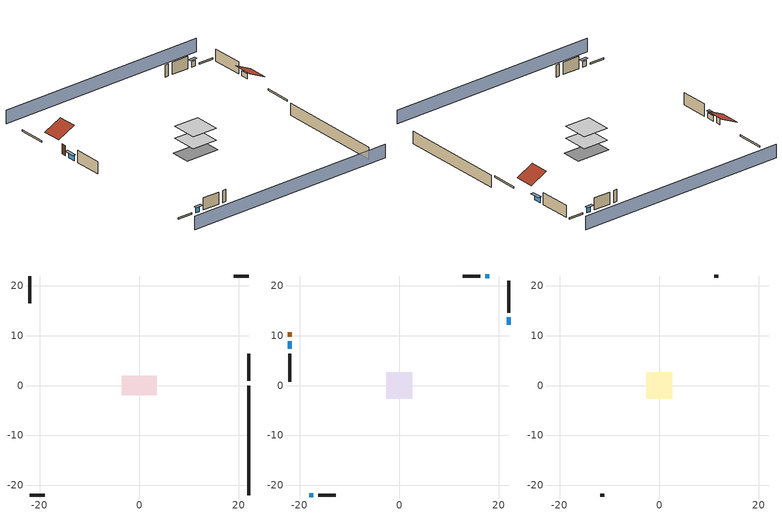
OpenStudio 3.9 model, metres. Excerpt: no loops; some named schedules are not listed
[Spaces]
basement - unconditioned 1
 floor foundation (Slab1 construction): -3.53,-1.96 -3.53,1.96 3.53,1.96 3.53,-1.96 z-2.13
 wall outside (RimJoist1 construction): 21.98,0.91 21.98,6.36 z0.3:0.61
 wall outside (RimJoist2 construction): -21.98,-21.98 -18.96,-21.98 z0.3:0.61
 wall outside (RimJoist3 construction): -21.98,21.98 -21.98,16.53 z0.3:0.61
 wall outside (RimJoist4 construction): 21.98,21.98 18.96,21.98 z0.3:0.61
 wall foundation (FoundationWall1 construction): 21.98,-21.98 21.98,-0.02 z-2.13:0.3
conditioned space 1
 floor to basement - unconditioned 1 (Floor1 construction): -2.63,-2.63 -2.63,2.63 2.63,2.63 2.63,-2.63 z0.3
 wall outside (Wall1 construction): 21.98,14.63 21.98,21.05 z0.3:2.74
 wall outside (Wall2 construction): -16.3,-21.98 -12.73,-21.98 z0.3:2.74
 wall outside (Wall3 construction): -21.98,6.42 -21.98,0.76 z0.3:2.74
 wall outside (Wall4 construction): 16.3,21.98 12.73,21.98 z0.3:2.74
 wall outside (AdiabaticWallConstruction): 21.98,12.16 21.98,13.7 / -21.98,8.89 -21.98,7.35 z0.3:1.31; -18.04,-21.98 -17.22,-21.98 / 18.04,21.98 17.22,21.98 z0.3:1.37
 wall outside (AdiabaticWallConstruction 1): -21.98,10.73 -21.98,9.82 z0.3:2.34
 window (WindowConstruction): 21.98,12.16 21.98,13.7 z0.3:1.31
 window (WindowConstruction 1): -18.03,-21.98 -17.22,-21.98 z0.3:1.37
 window (WindowConstruction 2): -21.98,8.89 -21.98,7.35 z0.3:1.31
 window (WindowConstruction 3): 18.03,21.98 17.22,21.98 z0.3:1.37
 door (Door): -21.98,10.73 -21.98,9.82 z0.3:2.34
attic - unvented 1
 floor to conditioned space 1 (Floor2 construction Reversed): -2.63,-2.63 -2.63,2.63 2.63,2.63 2.63,-2.63 z2.74
 wall outside (Wall5 construction): -11.8,-21.98 -11.01,-21.98 z0.3:2.74
 wall outside (Wall6 construction): 11.8,21.98 11.01,21.98 z0.3:2.74
 roof outside (Roof1 construction): 21.98,11.23,2.74 18.46,11.23,4.5 18.46,7.29,4.5 21.98,7.29,2.74
 roof outside (Roof2 construction): -21.98,11.66,2.74 -18.46,11.66,4.5 -18.46,15.6,4.5 -21.98,15.6,2.74
shading: 21.98,26.55 -21.98,26.55 / -21.98,-26.55 21.98,-26.55 z0:2.74; 21.98,14 21.98,11.85 22.59,11.85 22.59,14 z1.62; -16.92,-21.98 -18.34,-21.98 -18.34,-22.59 -16.92,-22.59 z1.68; -21.98,7.04 -21.98,9.19 -22.59,9.19 -22.59,7.04 z1.62; 16.92,21.98 18.34,21.98 18.34,22.59 16.92,22.59 z1.68
[Site]
Portland Intl Arpt_OR: Latitude {deg}=45.59; Longitude {deg}=-122.6; Time Zone {hr}=-8; Elevation {m}=33; Terrain=Suburbs; Keep Site Location Information=Yes
[Site:GroundTemperature:Shallow]
10.2558, 8.96328, 8.85977, 9.47314, 11.9355, 14.3863, 16.5111, 17.8571, 17.9714, 16.8767, 14.8061, 12.4304
[Site:WaterMainsTemperature]
Calculation Method=Schedule; Temperature Schedule=mains temperature schedule
[Building]
Building 1
[Material] Roughness=Rough
Name | Thickness {m} | Conductivity {W/m-K} | Density {kg/m3} | Specific Heat {J/kg-K} | Thermal Absorptance | Solar Absorptance | Visible Absorptance
asphalt or fiberglass shingles | 0.00635 | 0.162714 | 1121.4 | 1465.45 | 0.9 | 0.85 | 0.85
roof rigid ins | 0.00281632 | 0.029427 | 32.04 | 1214.23 | 0.9 | 0.7 | 0.7
osb sheathing 0.5 in. | 0.0127 | 0.115458 | 512.64 | 1214.23 | 0.9 | 0.6 | 0.6
wood siding | 0.0254 | 0.102417 | 544.68 | 1172.36 | 0.9 | 0.85 | 0.85
osb sheathing 0.5 in. 1 | 0.0127 | 0.115458 | 512.64 | 1214.23 | 0.9 | 0.7 | 0.7
wall stud and cavity | 0.1397 | 0.550994 | 139.0536 | 1170.24 | 0.9 | 0.7 | 0.7
gypsum board | 0.0127 | 0.160291 | 801 | 837.4 | 0.9 | 0.6 | 0.6
wall stud and cavity 1 | 0.1397 | 0.727959 | 139.0536 | 1170.24 | 0.9 | 0.6 | 0.6
rim joist stud and cavity | 0.0508 | 0.178688 | 50.32683 | 1063.81 | 0.9 | 0.6 | 0.6
floor stud and cavity | 0.1397 | 0.923637 | 92.3553 | 1139.71 | 0.9 | 0.7 | 0.7
osb sheathing 0.75 in. | 0.01905 | 0.115458 | 512.64 | 1214.23 | 0.9 | 0.7 | 0.7
floor covering | 0.0127 | 0.0433444 | 54.468 | 1339.84 | 0.9 | 0.6 | 0.6
ceiling loosefill ins | 0.0846667 | 0.0480833 | 16.02 | 1046.75 | 0.9 | 0.7 | 0.7
ceiling stud and cavity | 0.1397 | 0.0920385 | 65.682 | 1177.47 | 0.9 | 0.7 | 0.7
concrete 8.0 in. | 0.2032 | 1.803125 | 2242.8 | 837.4 | 0.9 | 0.7 | 0.7
concrete 4.0 in. | 0.1016 | 1.803125 | 2242.8 | 837.4 | 0.9 | 0.7 | 0.7
wood siding 1; wood siding 2 | 0.0254 | 0.102417 | 544.68 | 1172.36
wall rigid ins | 0.512978 | 0.029427 | 32.04 | 1214.23 | 0.9 | 0.7 | 0.7
wall stud and cavity 2 | 0.0889 | 0.380278 | 52.3479 | 1209.89 | 0.9 | 0.7 | 0.7
door material | 0.04445 | 0.0612267 | 512.64 | 1214.23 | 0.9 | 0.7 | 0.7
wall stud and cavity 3 | 0.0889 | 0.391764 | 83.0341 | 1211.67 | 0.9 | 0.7 | 0.7
furniture material conditioned space 1; furniture material basement - unconditioned 1 | 0.1524 | 0.115458 | 640.8 | 1214.23 | 0.9 | 0.6 | 0.6
[Construction]
Roof1 construction; Roof2 construction: asphalt or fiberglass shingles, roof rigid ins, osb sheathing 0.5 in.
Wall1 construction; Wall2 construction; Wall3 construction; Wall4 construction: wood siding, osb sheathing 0.5 in. 1, wall stud and cavity, gypsum board
Wall5 construction; Wall6 construction: wood siding, osb sheathing 0.5 in. 1, wall stud and cavity 1
RimJoist1 construction; RimJoist2 construction; RimJoist3 construction; RimJoist4 construction: wood siding, rim joist stud and cavity
Floor1 construction: floor stud and cavity, osb sheathing 0.75 in., floor covering
Floor2 construction Reversed: gypsum board, ceiling stud and cavity, ceiling loosefill ins
FoundationWall1 construction: concrete 8.0 in.
Slab1 construction: concrete 4.0 in.
WindowConstruction; WindowConstruction 1; WindowConstruction 2; WindowConstruction 3: WindowMaterial
AdiabaticWallConstruction: wood siding 1, wall rigid ins, wall stud and cavity 2, gypsum board
Door: door material
AdiabaticWallConstruction 1: wood siding 2, wall rigid ins, wall stud and cavity 2, gypsum board
PartitionWallConstruction: gypsum board, wall stud and cavity 3, gypsum board
furniture construction conditioned space 1: furniture material conditioned space 1
furniture construction basement - unconditioned 1: furniture material basement - unconditioned 1
[WindowMaterial:SimpleGlazingSystem]
WindowMaterial: U-Factor {W/m2-K}=2.78222; Solar Heat Gain Coefficient=0.56
[ThermalZone] Multiplier=1; Use Ideal Air Loads=No
Name | Volume {m3} | Thermostat
conditioned space | 67.5074 | conditioned space temperature setpoint
attic - unvented | 10.8576
basement - unconditioned | 67.5074
[Sizing:Zone] Zone Cooling Design Supply Air Temperature Input Method=SupplyAirTemperature; Zone Cooling Design Supply Air Temperature {C}=14; Zone Cooling Design Supply Air Temperature Difference {deltaC}=11.11; Zone Heating Design Supply Air Temperature Input Method=SupplyAirTemperature; Zone Heating Design Supply Air Temperature {C}=40; Zone Heating Design Supply Air Temperature Difference {deltaC}=11.11; Zone Cooling Design Supply Air Humidity Ratio {kg-H2O/kg-air}=0.0085; Zone Heating Design Supply Air Humidity Ratio {kg-H2O/kg-air}=0.008; Cooling Design Air Flow Method=DesignDay; Heating Design Air Flow Method=DesignDay; Account for Dedicated Outdoor Air System=No; Dedicated Outdoor Air System Control Strategy=NeutralSupplyAir; Dedicated Outdoor Air Low Setpoint Temperature for Design {C}=autosize; Dedicated Outdoor Air High Setpoint Temperature for Design {C}=autosize; Zone Load Sizing Method=Sensible Load Only No Latent Load; Zone Latent Cooling Design Supply Air Humidity Ratio Input Method=HumidityRatioDifference; Zone Cooling Design Supply Air Humidity Ratio Difference {kgWater/kgDryAir}=0.005; Zone Latent Heating Design Supply Air Humidity Ratio Input Method=HumidityRatioDifference; Zone Humidification Design Supply Air Humidity Ratio Difference {kgWater/kgDryAir}=0.005; Sizing Option=Coincident
attic - unvented; basement - unconditioned
[Space]
Name | Thermal Zone | Volume {m3}
conditioned space 1 | conditioned space | 67.5074
attic - unvented 1 | attic - unvented | 10.8576
basement - unconditioned 1 | basement - unconditioned | 67.5074
[ThermostatSetpoint:DualSetpoint]
conditioned space temperature setpoint: Heating Setpoint Temperature Schedule=heating setpoint; Cooling Setpoint Temperature Schedule=cooling setpoint; Temperature Difference Between Cutout And Setpoint {deltaC}=0
[Foundation:Kiva]
Foundation Kiva 1: Initial Indoor Air Temperature {C}=9.52053; Wall Height Above Grade {m}=0.3048; Wall Depth Below Slab {m}=0.2032
[Foundation:Kiva:Settings]
Soil Conductivity {W/m-K}=1.9041; Soil Density {kg/m3}=1842.3; Soil Specific Heat {J/kg-K}=418.7; Ground Solar Absorptivity=0.9; Ground Thermal Absorptivity=0.9; Ground Surface Roughness {m}=0.03; Far-Field Width {m}=40; Deep-Ground Boundary Condition=ZeroFlux; Deep-Ground Depth {m}=40; Minimum Cell Dimension {m}=0.2; Maximum Cell Growth Coefficient=3; Simulation Timestep=Timestep
[SurfaceProperty:ExposedFoundationPerimeter]
Slab1: Exposed Perimeter Calculation Method=TotalExposedPerimeter; Total Exposed Perimeter {m}=21.96084
[SurfaceProperty:IncidentSolarMultiplier] Incident Solar Multiplier=1; Incident Solar Multiplier Schedule=trans schedule winter=0.85 summer=0.7
Window1; Window2; Window3; Window4
[InternalMass:Definition] Design Level Calculation Method=SurfaceArea
Name | Construction | Surface Area {m2}
partition wall mass | PartitionWallConstruction | 27.68511
furniture mass conditioned space 1 | furniture construction conditioned space 1 | 11.07404
furniture mass basement - unconditioned 1 | furniture construction basement - unconditioned 1 | 11.06636
[InternalMass] Multiplier=1
Name | Internal Mass Definition | Space or SpaceType
partition wall mass | partition wall mass | conditioned space 1
furniture mass conditioned space 1 | furniture mass conditioned space 1 | conditioned space 1
furniture mass basement - unconditioned 1 | furniture mass basement - unconditioned 1 | basement - unconditioned 1
[Fan:SystemModel]
mini split heat pump supply fan: Availability Schedule=Always On Discrete; Design Maximum Air Flow Rate {m3/s}=0.308626; Speed Control Method=Discrete; Electric Power Minimum Flow Rate Fraction=0.2; Design Pressure Rise {Pa}=500; Motor Efficiency=1; Motor In Air Stream Fraction=1; Design Electric Power Consumption {W}=autosize; Design Power Sizing Method=PowerPerFlow; Electric Power Per Unit Flow Rate {W/(m3/s)}=148.322; Electric Power Per Unit Flow Rate Per Unit Pressure {W-s/m3-Pa}=1.66667; Fan Total Efficiency=0.7; Motor Loss Radiative Fraction=0; Speed Flow Fraction 1=0.20706; Speed Electric Power Fraction 1=0.00888; Speed Flow Fraction 2=0.252; Speed Electric Power Fraction 2=0.016; Speed Flow Fraction 3=0.812; Speed Electric Power Fraction 3=0.53539; Speed Flow Fraction 4=1; Speed Electric Power Fraction 4=1
[EnergyManagementSystem:Sensor]
Name | Output Variable or Output Meter Index Key | Output Variable or Output Meter
mini_split_heat_pump_supply_fan_s | mini split heat pump supply fan | Fan Electricity Energy
water_heater_amb_temp; fridge_tin_s_1 | basement - unconditioned | Zone Mean Air Temperature
water_heater_amb_rh | basement - unconditioned | Zone Air Relative Humidity
water_heater_T_set | water heater setpoint | Schedule Value
out_pb_s |  | Site Outdoor Air Barometric Pressure
out_wt_s |  | Site Outdoor Air Humidity Ratio
site_vw_s |  | Site Wind Speed
cool_season | cooling season schedule | Schedule Value
mini_split_heat_pump_airloop_Fan_RTF_s | mini split heat pump supply fan | Fan Runtime Fraction Speed 1
mini_split_heat_pump_airloop_Fan_RTF_s_1 | mini split heat pump supply fan | Fan Runtime Fraction Speed 2
mini_split_heat_pump_airloop_Fan_RTF_s_2 | mini split heat pump supply fan | Fan Runtime Fraction Speed 3
mini_split_heat_pump_airloop_Fan_RTF_s_3 | mini split heat pump supply fan | Fan Runtime Fraction Speed 4
natural_vent_s | natural vent schedule | Schedule Value
htg_sp_s | heating setpoint | Schedule Value
clg_sp_s | cooling setpoint | Schedule Value
mech_vent_range_fan_0_sch_s | mech vent range fan 0 schedule | Schedule Value
mech_vent_bath_fan_0_sch_s | mech vent bath fan 0 schedule | Schedule Value
clothes_dryer_exhaust_0_sch_s | clothes_dryer | Schedule Value
htg_load_cond |  | Heating:EnergyTransfer:Zone:CONDITIONED SPACE
clg_load_cond |  | Cooling:EnergyTransfer:Zone:CONDITIONED SPACE
s_conv | Floor1 | Surface Inside Face Convection Heat Gain Energy
s_ig | Floor1 | Surface Inside Face Internal Gains Radiation Heat Gain Energy
s_sol | Floor1 | Surface Inside Face Solar Radiation Heat Gain Energy
s_lgt | Floor1 | Surface Inside Face Lights Radiation Heat Gain Energy
s_surf | Floor1 | Surface Inside Face Net Surface Thermal Radiation Heat Gain Energy
s_conv_1 | Floor2 | Surface Inside Face Convection Heat Gain Energy
s_ig_1 | Floor2 | Surface Inside Face Internal Gains Radiation Heat Gain Energy
s_sol_1 | Floor2 | Surface Inside Face Solar Radiation Heat Gain Energy
s_lgt_1 | Floor2 | Surface Inside Face Lights Radiation Heat Gain Energy
s_surf_1 | Floor2 | Surface Inside Face Net Surface Thermal Radiation Heat Gain Energy
ss_sol | Door1 | Surface Inside Face Solar Radiation Heat Gain Energy
ss_lgt | Door1 | Surface Inside Face Lights Radiation Heat Gain Energy
ss_conv | Door1 | Surface Inside Face Convection Heat Gain Energy
ss_ig | Door1 | Surface Inside Face Internal Gains Radiation Heat Gain Energy
ss_surf | Door1 | Surface Inside Face Net Surface Thermal Radiation Heat Gain Energy
ss_conv_1 | Window1 | Surface Inside Face Convection Heat Gain Energy
ss_ig_1 | Window1 | Surface Inside Face Internal Gains Radiation Heat Gain Energy
ss_surf_1 | Window1 | Surface Inside Face Net Surface Thermal Radiation Heat Gain Energy
ss_trans_in | Window1 | Surface Window Transmitted Solar Radiation Rate
ss_back_out | Window1 | Surface Window Shortwave from Zone Back Out Window Heat Transfer Rate
ss_trans_out | Window1 | Surface Inside Face Initial Transmitted Diffuse Transmitted Out Window Solar Radiation Rate
ss_conv_2 | Window2 | Surface Inside Face Convection Heat Gain Energy
ss_ig_2 | Window2 | Surface Inside Face Internal Gains Radiation Heat Gain Energy
ss_surf_2 | Window2 | Surface Inside Face Net Surface Thermal Radiation Heat Gain Energy
ss_trans_in_1 | Window2 | Surface Window Transmitted Solar Radiation Rate
ss_back_out_1 | Window2 | Surface Window Shortwave from Zone Back Out Window Heat Transfer Rate
ss_trans_out_1 | Window2 | Surface Inside Face Initial Transmitted Diffuse Transmitted Out Window Solar Radiation Rate
ss_conv_3 | Window3 | Surface Inside Face Convection Heat Gain Energy
ss_ig_3 | Window3 | Surface Inside Face Internal Gains Radiation Heat Gain Energy
ss_surf_3 | Window3 | Surface Inside Face Net Surface Thermal Radiation Heat Gain Energy
ss_trans_in_2 | Window3 | Surface Window Transmitted Solar Radiation Rate
ss_back_out_2 | Window3 | Surface Window Shortwave from Zone Back Out Window Heat Transfer Rate
ss_trans_out_2 | Window3 | Surface Inside Face Initial Transmitted Diffuse Transmitted Out Window Solar Radiation Rate
ss_conv_4 | Window4 | Surface Inside Face Convection Heat Gain Energy
ss_ig_4 | Window4 | Surface Inside Face Internal Gains Radiation Heat Gain Energy
ss_surf_4 | Window4 | Surface Inside Face Net Surface Thermal Radiation Heat Gain Energy
ss_trans_in_3 | Window4 | Surface Window Transmitted Solar Radiation Rate
ss_back_out_3 | Window4 | Surface Window Shortwave from Zone Back Out Window Heat Transfer Rate
ss_trans_out_3 | Window4 | Surface Inside Face Initial Transmitted Diffuse Transmitted Out Window Solar Radiation Rate
s_conv_2 | Wall1 | Surface Inside Face Convection Heat Gain Energy
s_ig_2 | Wall1 | Surface Inside Face Internal Gains Radiation Heat Gain Energy
s_sol_2 | Wall1 | Surface Inside Face Solar Radiation Heat Gain Energy
s_lgt_2 | Wall1 | Surface Inside Face Lights Radiation Heat Gain Energy
s_surf_2 | Wall1 | Surface Inside Face Net Surface Thermal Radiation Heat Gain Energy
s_conv_3 | Wall2 | Surface Inside Face Convection Heat Gain Energy
s_ig_3 | Wall2 | Surface Inside Face Internal Gains Radiation Heat Gain Energy
s_sol_3 | Wall2 | Surface Inside Face Solar Radiation Heat Gain Energy
s_lgt_3 | Wall2 | Surface Inside Face Lights Radiation Heat Gain Energy
s_surf_3 | Wall2 | Surface Inside Face Net Surface Thermal Radiation Heat Gain Energy
s_conv_4 | Wall3 | Surface Inside Face Convection Heat Gain Energy
s_ig_4 | Wall3 | Surface Inside Face Internal Gains Radiation Heat Gain Energy
s_sol_4 | Wall3 | Surface Inside Face Solar Radiation Heat Gain Energy
s_lgt_4 | Wall3 | Surface Inside Face Lights Radiation Heat Gain Energy
s_surf_4 | Wall3 | Surface Inside Face Net Surface Thermal Radiation Heat Gain Energy
s_conv_5 | Wall4 | Surface Inside Face Convection Heat Gain Energy
s_ig_5 | Wall4 | Surface Inside Face Internal Gains Radiation Heat Gain Energy
s_sol_5 | Wall4 | Surface Inside Face Solar Radiation Heat Gain Energy
s_lgt_5 | Wall4 | Surface Inside Face Lights Radiation Heat Gain Energy
s_surf_5 | Wall4 | Surface Inside Face Net Surface Thermal Radiation Heat Gain Energy
im_conv | furniture mass conditioned space 1 | Surface Inside Face Convection Heat Gain Energy
im_ig | furniture mass conditioned space 1 | Surface Inside Face Internal Gains Radiation Heat Gain Energy
im_sol | furniture mass conditioned space 1 | Surface Inside Face Solar Radiation Heat Gain Energy
im_lgt | furniture mass conditioned space 1 | Surface Inside Face Lights Radiation Heat Gain Energy
im_surf | furniture mass conditioned space 1 | Surface Inside Face Net Surface Thermal Radiation Heat Gain Energy
im_conv_1 | partition wall mass | Surface Inside Face Convection Heat Gain Energy
im_ig_1 | partition wall mass | Surface Inside Face Internal Gains Radiation Heat Gain Energy
im_sol_1 | partition wall mass | Surface Inside Face Solar Radiation Heat Gain Energy
im_lgt_1 | partition wall mass | Surface Inside Face Lights Radiation Heat Gain Energy
im_surf_1 | partition wall mass | Surface Inside Face Net Surface Thermal Radiation Heat Gain Energy
airflow_gain | infil flow | Infiltration Sensible Heat Gain Energy
airflow_loss | infil flow | Infiltration Sensible Heat Loss Energy
airflow_gain_1 | natural vent flow | Infiltration Sensible Heat Gain Energy
airflow_loss_1 | natural vent flow | Infiltration Sensible Heat Loss Energy
airflow_gain_2 | whole house fan flow | Infiltration Sensible Heat Gain Energy
airflow_loss_2 | whole house fan flow | Infiltration Sensible Heat Loss Energy
mv_conv | mech vent bath fan 0 | Electric Equipment Convective Heating Energy
mv_rad | mech vent bath fan 0 | Electric Equipment Radiant Heating Energy
mv_conv_1 | mech vent house fan | Electric Equipment Convective Heating Energy
mv_rad_1 | mech vent house fan | Electric Equipment Radiant Heating Energy
mv_conv_2 | mech vent house fan cfis | Electric Equipment Convective Heating Energy
mv_rad_2 | mech vent house fan cfis | Electric Equipment Radiant Heating Energy
mv_conv_3 | mech vent range fan 0 | Electric Equipment Convective Heating Energy
mv_rad_3 | mech vent range fan 0 | Electric Equipment Radiant Heating Energy
mv_conv_4 | mech vent house fan latent load | Other Equipment Convective Heating Energy
mv_rad_4 | mech vent house fan latent load | Other Equipment Radiant Heating Energy
mv_conv_5 | mech vent house fan sensible load | Other Equipment Convective Heating Energy
mv_rad_5 | mech vent house fan sensible load | Other Equipment Radiant Heating Energy
ig_lgt_conv | interior lighting | Lights Convective Heating Energy
ig_lgt_rad | interior lighting | Lights Radiant Heating Energy
ig_lgt_vis | interior lighting | Lights Visible Radiation Heating Energy
ig_ee_conv | ceiling fan | Electric Equipment Convective Heating Energy
[ElectricEquipment:Definition] Design Level Calculation Method=EquipmentLevel
Name | Design Level {W} | Fraction Latent | Fraction Radiant | Fraction Lost
ceiling fan | 18.106 | 0 | 0.558 | 0
clothes washer | 333.759 | 0.03 | 0.162 | 0.7
clothes dryer | 6840.39 | 0.015 | 0.081 | 0.85
dishwasher | 314.688 | 0.3 | 0.18 | 0.4
fridge | 43.7215 | 0 | 0.6 | 0
fridge 2 | 90.9498 | 0 | 0.6 | 0
freezer | 194.914 | 0 | 0.6 | 0
cooking range | 1627.74 | 0.08 | 0.432 | 0.2
misc tv | 335.477 | 0 | 0.6 | 0
misc plug loads | 238.428 | 0.021 | 0.558 | 0.049
misc well pump | 65.9228 | 0 | 0 | 1
misc pool heater | 589.886 | 0 | 0 | 1
misc pool pump | 644.102 | 0 | 0 | 1
whole house fan; mech vent house fan | 0 | 0 | 0 | 1
mech vent house fan cfis | 0 | 0 | 0 | 0
mech vent range fan 0 | 30 | 0 | 0 | 1
mech vent bath fan 0 | 15 | 0 | 0 | 1
[ElectricEquipment]
Name | Electric Equipment Definition | Space or SpaceType | Schedule
ceiling fan | ceiling fan | conditioned space 1 | ceiling_fan
clothes washer | clothes washer | conditioned space 1 | clothes_washer
clothes dryer | clothes dryer | conditioned space 1 | clothes_dryer
dishwasher | dishwasher | conditioned space 1 | dishwasher
fridge | fridge | conditioned space 1 | fridge schedule
fridge 1 | fridge 2 | basement - unconditioned 1 | fridge schedule 1
freezer | freezer | basement - unconditioned 1 | freezer schedule
cooking range | cooking range | conditioned space 1 | cooking_range
misc tv | misc tv | conditioned space 1 | plug_loads_tv
misc plug loads | misc plug loads | conditioned space 1 | plug_loads_other
misc well pump | misc well pump | conditioned space 1 | misc well pump schedule
misc pool heater | misc pool heater | conditioned space 1 | misc pool heater schedule
misc pool pump | misc pool pump | conditioned space 1 | misc pool pump schedule
whole house fan | whole house fan | conditioned space 1 | Always On Discrete
mech vent house fan | mech vent house fan | conditioned space 1 | mech vent house fan schedule
mech vent house fan cfis | mech vent house fan cfis | conditioned space 1 | mech vent house fan cfis schedule
mech vent range fan 0 | mech vent range fan 0 | conditioned space 1 | mech vent range fan 0 schedule
mech vent bath fan 0 | mech vent bath fan 0 | conditioned space 1 | mech vent bath fan 0 schedule
[EnergyManagementSystem:Actuator]
Name | Actuated Component | Actuated Component Type | Actuated Component Control Type | Zone or Space
water_heater_sens_act | water heater sens | OtherEquipment | Power Level | basement - unconditioned 1
water_heater_lat_act | water heater lat | OtherEquipment | Power Level | basement - unconditioned 1
water_heater_hpwh_ec_adj_act | water heater energy adjustment1 | OtherEquipment | Power Level | basement - unconditioned 1
whole_house_fan_act | whole house fan | ElectricEquipment | Electricity Rate | conditioned space 1
mech_vent_house_fan_cfis_act | mech vent house fan cfis | ElectricEquipment | Electricity Rate | conditioned space 1
mech_vent_house_fan_sensible_load_act | mech vent house fan sensible load | OtherEquipment | Power Level | conditioned space 1
mech_vent_house_fan_latent_load_act | mech vent house fan latent load | OtherEquipment | Power Level | conditioned space 1
[OtherEquipment:Definition] Design Level Calculation Method=EquipmentLevel
Name | Design Level {W} | Fraction Latent | Fraction Radiant | Fraction Lost
water heater sens; mech vent house fan sensible load | 0 | 0 | 0 | 0
water heater lat; mech vent house fan latent load | 0 | 1 | 0 | 0
water heater energy adjustment1 | 0.01 | 0 | 0 | 1
clothes dryer 2 | 0 | 0.015 | 0.081 | 0.85
cooking range 2 | 0 | 0.08 | 0.432 | 0.2
misc grill | 271.537 | 0 | 0 | 1
general water use sensible | -43.4886 | 0 | 0.6 | 0
general water use latent | 44.1266 | 1 | 0 | 0
[OtherEquipment]
Name | Other Equipment Definition | Space or SpaceType | Schedule | Fuel Type
water heater sens | water heater sens | basement - unconditioned 1 | Always On Discrete
water heater lat | water heater lat | basement - unconditioned 1 | Always On Discrete
water heater energy adjustment1 | water heater energy adjustment1 | basement - unconditioned 1 | Always On Discrete | Electricity
clothes dryer 1 | clothes dryer 2 | conditioned space 1 | clothes_dryer | Electricity
cooking range 1 | cooking range 2 | conditioned space 1 | cooking_range | Electricity
misc grill | misc grill | conditioned space 1 | misc grill schedule | NaturalGas
general water use sensible | general water use sensible | conditioned space 1 | general water use schedule
general water use latent | general water use latent | conditioned space 1 | general water use schedule
mech vent house fan sensible load | mech vent house fan sensible load | conditioned space 1 | Always On Discrete
mech vent house fan latent load | mech vent house fan latent load | conditioned space 1 | Always On Discrete
[WaterUse:Equipment:Definition]
Name | Peak Flow Rate {m3/s}
clothes washer | 1.09549e-05
dishwasher | 6.35692e-06
[Lights:Definition]
interior lighting: Design Level Calculation Method=LightingLevel; Lighting Level {W}=88.2174; Fraction Radiant=0.6; Fraction Visible=0.2; Return Air Fraction=0
[Lights]
interior lighting: Lights Definition=interior lighting; Space or SpaceType=conditioned space 1; Schedule=lighting_interior; Fraction Replaceable=1
[Exterior:Lights:Definition]
exterior lighting: Design Level {W}=4.40712
[Exterior:Lights]
exterior lighting: Exterior Lights Definition=exterior lighting; Schedule=exterior lighting schedule
[People:Definition]
occupants: Number of People Calculation Method=People; Number of People {people}=2; Fraction Radiant=0.314171; Sensible Heat Fraction=0.56303; Carbon Dioxide Generation Rate {m3/s-W}=0; Enable ASHRAE 55 Comfort Warnings=No; Mean Radiant Temperature Calculation Type=EnclosureAveraged
[People]
occupants: People Definition=occupants; Space or SpaceType=conditioned space 1; Number of People Schedule=occupants; Activity Level Schedule=occupants activity schedule; Multiplier=1
[SpaceInfiltration:DesignFlowRate] Schedule=Always On Discrete
Name | Space or SpaceType | Design Flow Rate Calculation Method | Design Flow Rate {m3/s} | Air Changes per Hour {1/hr} | Constant Term Coefficient | Temperature Term Coefficient | Velocity Term Coefficient | Velocity Squared Term Coefficient
natural vent flow; whole house fan flow; infil flow | conditioned space 1 | Flow/Space | 0
infil basement - unconditioned 1 | basement - unconditioned 1 | AirChanges/Hour |  | 0.1 | 1 | 0 | 0 | 0
infil attic - unvented 1 | attic - unvented 1 | AirChanges/Hour |  | 0.1 | 1 | 0 | 0 | 0
[ZoneMixing]
whole house fan mix: Zone or Space=attic - unvented; Schedule=Always On Continuous; Design Flow Rate Calculation Method=Flow/Zone; Design Flow Rate {m3/s}=0; Source Zone or Space=conditioned space
[Schedule:Ruleset]
Name | Default Day Schedule
heating setpoint | heating setpoint default day
cooling setpoint | cooling setpoint default day
trans schedule winter=0.85 summer=0.7 | trans schedule winter=0.85 summer=0.7 default day
freezer schedule | freezer schedule default day
exterior lighting schedule | exterior lighting schedule default day
misc well pump schedule | misc well pump schedule default day
misc grill schedule | misc grill schedule default day
misc pool heater schedule | misc pool heater schedule default day
misc pool pump schedule | misc pool pump schedule default day
general water use schedule | general water use schedule default day
mech vent range fan 0 schedule | mech vent range fan 0 schedule default day
mech vent bath fan 0 schedule | mech vent bath fan 0 schedule default day
[Schedule:Day]
heating setpoint default day; cooling setpoint default day; trans schedule winter=0.85 summer=0.7 default day; freezer schedule default day; exterior lighting schedule default day; misc well pump schedule default day; misc grill schedule default day; misc pool heater schedule default day; misc pool pump schedule default day; general water use schedule default day; mech vent range fan 0 schedule default day; mech vent bath fan 0 schedule default day: 24, 0, 0
heating setpoint day: 24, 0, 20
cooling setpoint day: 12, 0, 23.8889, 20, 0, 25, 24, 0, 23.8889
cooling setpoint day 1: 24, 0, 23.8889
trans schedule winter=0.85 summer=0.7 day; trans schedule winter=0.85 summer=0.7 day 2: 24, 0, 0.85
trans schedule winter=0.85 summer=0.7 day 1: 24, 0, 0.7
freezer schedule day; freezer schedule day 6: 1, 0, 0.610949, 2, 0, 0.595675, 3, 0, 0.580401, 4, 0, 0.565128, 6, 0, 0.549854, 7, 0, 0.580401, 8, 0, 0.610949, 10, 0, 0.626223, 12, 0, 0.610949, 15, 0, 0.641496, 16, 0, 0.626223, 17, 0, 0.672044, 18, 0, 0.733139, 19, 0, 0.763686, 20, 0, 0.733139, 21, 0, 0.717865, 22, 0, 0.702591, 23, 0, 0.672044, 24, 0, 0.626223
freezer schedule day 1: 1, 0, 0.609489, 2, 0, 0.594252, 3, 0, 0.579015, 4, 0, 0.563777, 6, 0, 0.54854, 7, 0, 0.579015, 8, 0, 0.609489, 10, 0, 0.624726, 12, 0, 0.609489, 15, 0, 0.639964, 16, 0, 0.624726, 17, 0, 0.670438, 18, 0, 0.731387, 19, 0, 0.761861, 20, 0, 0.731387, 21, 0, 0.71615, 22, 0, 0.700912, 23, 0, 0.670438, 24, 0, 0.624726
freezer schedule day 2: 1, 0, 0.791241, 2, 0, 0.77146, 3, 0, 0.751679, 4, 0, 0.731898, 6, 0, 0.712117, 7, 0, 0.751679, 8, 0, 0.791241, 10, 0, 0.811022, 12, 0, 0.791241, 15, 0, 0.830803, 16, 0, 0.811022, 17, 0, 0.870365, 18, 0, 0.949489, 19, 0, 0.989051, 20, 0, 0.949489, 21, 0, 0.929708, 22, 0, 0.909927, 23, 0, 0.870365, 24, 0, 0.811022
freezer schedule day 3: 1, 0, 0.8, 2, 0, 0.78, 3, 0, 0.76, 4, 0, 0.74, 6, 0, 0.72, 7, 0, 0.76, 8, 0, 0.8, 10, 0, 0.82, 12, 0, 0.8, 15, 0, 0.84, 16, 0, 0.82, 17, 0, 0.88, 18, 0, 0.96, 19, 0, 1, 20, 0, 0.96, 21, 0, 0.94, 22, 0, 0.92, 23, 0, 0.88, 24, 0, 0.82
freezer schedule day 4: 1, 0, 0.679562, 2, 0, 0.662573, 3, 0, 0.645584, 4, 0, 0.628595, 6, 0, 0.611606, 7, 0, 0.645584, 8, 0, 0.679562, 10, 0, 0.696551, 12, 0, 0.679562, 15, 0, 0.71354, 16, 0, 0.696551, 17, 0, 0.747518, 18, 0, 0.815474, 19, 0, 0.849453, 20, 0, 0.815474, 21, 0, 0.798485, 22, 0, 0.781496, 23, 0, 0.747518, 24, 0, 0.696551
freezer schedule day 5: 1, 0, 0.675182, 2, 0, 0.658303, 3, 0, 0.641423, 4, 0, 0.624544, 6, 0, 0.607664, 7, 0, 0.641423, 8, 0, 0.675182, 10, 0, 0.692062, 12, 0, 0.675182, 15, 0, 0.708942, 16, 0, 0.692062, 17, 0, 0.742701, 18, 0, 0.810219, 19, 0, 0.843978, 20, 0, 0.810219, 21, 0, 0.793339, 22, 0, 0.77646, 23, 0, 0.742701, 24, 0, 0.692062
exterior lighting schedule day: 1, 0, 0.566667, 3, 0, 0.524167, 5, 0, 0.495833, 6, 0, 0.5525, 7, 0, 0.623333, 8, 0, 0.580833, 9, 0, 0.439167, 10, 0, 0.354167, 12, 0, 0.34, 13, 0, 0.354167, 14, 0, 0.396667, 15, 0, 0.425, 16, 0, 0.495833, 17, 0, 0.623333, 18, 0, 0.793333, 19, 0, 0.906667, 20, 0, 0.963333, 21, 0, 0.991667, 22, 0, 0.920833, 23, 0, 0.793333, 24, 0, 0.665833
exterior lighting schedule day 1: 1, 0, 0.528571, 3, 0, 0.488929, 5, 0, 0.4625, 6, 0, 0.515357, 7, 0, 0.581429, 8, 0, 0.541786, 9, 0, 0.409643, 10, 0, 0.330357, 12, 0, 0.317143, 13, 0, 0.330357, 14, 0, 0.37, 15, 0, 0.396429, 16, 0, 0.4625, 17, 0, 0.581429, 18, 0, 0.74, 19, 0, 0.845714, 20, 0, 0.898571, 21, 0, 0.925, 22, 0, 0.858929, 23, 0, 0.74, 24, 0, 0.621071
exterior lighting schedule day 2: 1, 0, 0.485714, 3, 0, 0.449286, 5, 0, 0.425, 6, 0, 0.473571, 7, 0, 0.534286, 8, 0, 0.497857, 9, 0, 0.376429, 10, 0, 0.303571, 12, 0, 0.291429, 13, 0, 0.303571, 14, 0, 0.34, 15, 0, 0.364286, 16, 0, 0.425, 17, 0, 0.534286, 18, 0, 0.68, 19, 0, 0.777143, 20, 0, 0.825714, 21, 0, 0.85, 22, 0, 0.789286, 23, 0, 0.68, 24, 0, 0.570714
exterior lighting schedule day 3: 1, 0, 0.442857, 3, 0, 0.409643, 5, 0, 0.3875, 6, 0, 0.431786, 7, 0, 0.487143, 8, 0, 0.453929, 9, 0, 0.343214, 10, 0, 0.276786, 12, 0, 0.265714, 13, 0, 0.276786, 14, 0, 0.31, 15, 0, 0.332143, 16, 0, 0.3875, 17, 0, 0.487143, 18, 0, 0.62, 19, 0, 0.708571, 20, 0, 0.752857, 21, 0, 0.775, 22, 0, 0.719643, 23, 0, 0.62, 24, 0, 0.520357
exterior lighting schedule day 4: 1, 0, 0.4, 3, 0, 0.37, 5, 0, 0.35, 6, 0, 0.39, 7, 0, 0.44, 8, 0, 0.41, 9, 0, 0.31, 10, 0, 0.25, 12, 0, 0.24, 13, 0, 0.25, 14, 0, 0.28, 15, 0, 0.3, 16, 0, 0.35, 17, 0, 0.44, 18, 0, 0.56, 19, 0, 0.64, 20, 0, 0.68, 21, 0, 0.7, 22, 0, 0.65, 23, 0, 0.56, 24, 0, 0.47
exterior lighting schedule day 5: 1, 0, 0.380952, 3, 0, 0.352381, 5, 0, 0.333333, 6, 0, 0.371429, 7, 0, 0.419048, 8, 0, 0.390476, 9, 0, 0.295238, 10, 0, 0.238095, 12, 0, 0.228571, 13, 0, 0.238095, 14, 0, 0.266667, 15, 0, 0.285714, 16, 0, 0.333333, 17, 0, 0.419048, 18, 0, 0.533333, 19, 0, 0.609524, 20, 0, 0.647619, 21, 0, 0.666667, 22, 0, 0.619048, 23, 0, 0.533333, 24, 0, 0.447619
exterior lighting schedule day 6: 1, 0, 0.390476, 3, 0, 0.36119, 5, 0, 0.341667, 6, 0, 0.380714, 7, 0, 0.429524, 8, 0, 0.400238, 9, 0, 0.302619, 10, 0, 0.244048, 12, 0, 0.234286, 13, 0, 0.244048, 14, 0, 0.273333, 15, 0, 0.292857, 16, 0, 0.341667, 17, 0, 0.429524, 18, 0, 0.546667, 19, 0, 0.624762, 20, 0, 0.66381, 21, 0, 0.683333, 22, 0, 0.634524, 23, 0, 0.546667, 24, 0, 0.45881
exterior lighting schedule day 7: 1, 0, 0.419048, 3, 0, 0.387619, 5, 0, 0.366667, 6, 0, 0.408571, 7, 0, 0.460952, 8, 0, 0.429524, 9, 0, 0.324762, 10, 0, 0.261905, 12, 0, 0.251429, 13, 0, 0.261905, 14, 0, 0.293333, 15, 0, 0.314286, 16, 0, 0.366667, 17, 0, 0.460952, 18, 0, 0.586667, 19, 0, 0.670476, 20, 0, 0.712381, 21, 0, 0.733333, 22, 0, 0.680952, 23, 0, 0.586667, 24, 0, 0.492381
exterior lighting schedule day 8: 1, 0, 0.466667, 3, 0, 0.431667, 5, 0, 0.408333, 6, 0, 0.455, 7, 0, 0.513333, 8, 0, 0.478333, 9, 0, 0.361667, 10, 0, 0.291667, 12, 0, 0.28, 13, 0, 0.291667, 14, 0, 0.326667, 15, 0, 0.35, 16, 0, 0.408333, 17, 0, 0.513333, 18, 0, 0.653333, 19, 0, 0.746667, 20, 0, 0.793333, 21, 0, 0.816667, 22, 0, 0.758333, 23, 0, 0.653333, 24, 0, 0.548333
exterior lighting schedule day 9: 1, 0, 0.509524, 3, 0, 0.47131, 5, 0, 0.445833, 6, 0, 0.496786, 7, 0, 0.560476, 8, 0, 0.522262, 9, 0, 0.394881, 10, 0, 0.318452, 12, 0, 0.305714, 13, 0, 0.318452, 14, 0, 0.356667, 15, 0, 0.382143, 16, 0, 0.445833, 17, 0, 0.560476, 18, 0, 0.713333, 19, 0, 0.815238, 20, 0, 0.86619, 21, 0, 0.891667, 22, 0, 0.827976, 23, 0, 0.713333, 24, 0, 0.59869
exterior lighting schedule day 10: 1, 0, 0.552381, 3, 0, 0.510952, 5, 0, 0.483333, 6, 0, 0.538571, 7, 0, 0.607619, 8, 0, 0.56619, 9, 0, 0.428095, 10, 0, 0.345238, 12, 0, 0.331429, 13, 0, 0.345238, 14, 0, 0.386667, 15, 0, 0.414286, 16, 0, 0.483333, 17, 0, 0.607619, 18, 0, 0.773333, 19, 0, 0.88381, 20, 0, 0.939048, 21, 0, 0.966667, 22, 0, 0.897619, 23, 0, 0.773333, 24, 0, 0.649048
exterior lighting schedule day 11: 1, 0, 0.571429, 3, 0, 0.528571, 5, 0, 0.5, 6, 0, 0.557143, 7, 0, 0.628571, 8, 0, 0.585714, 9, 0, 0.442857, 10, 0, 0.357143, 12, 0, 0.342857, 13, 0, 0.357143, 14, 0, 0.4, 15, 0, 0.428571, 16, 0, 0.5, 17, 0, 0.628571, 18, 0, 0.8, 19, 0, 0.914286, 20, 0, 0.971429, 21, 0, 1, 22, 0, 0.928571, 23, 0, 0.8, 24, 0, 0.671429
misc well pump schedule day: 1, 0, 0.511628, 2, 0, 0.267442, 3, 0, 0.22093, 4, 0, 0.174419, 5, 0, 0.186047, 6, 0, 0.209302, 7, 0, 0.302326, 9, 0, 0.383721, 10, 0, 0.372093, 12, 0, 0.383721, 15, 0, 0.372093, 16, 0, 0.383721, 17, 0, 0.523256, 18, 0, 0.662791, 19, 0, 0.767442, 20, 0, 0.883721, 21, 0, 0.94186, 22, 0, 1, 23, 0, 0.872093, 24, 0, 0.755814
misc grill schedule day: 1, 0, 0.0248447, 3, 0, 0.00621118, 4, 0, 0.0124224, 5, 0, 0.0434783, 6, 0, 0.0745342, 7, 0, 0.180124, 8, 0, 0.285714, 9, 0, 0.273292, 10, 0, 0.254658, 11, 0, 0.273292, 12, 0, 0.285714, 13, 0, 0.26087, 14, 0, 0.236025, 15, 0, 0.304348, 16, 0, 0.36646, 17, 0, 0.68323, 18, 0, 1, 19, 0, 0.714286, 20, 0, 0.434783, 21, 0, 0.273292, 22, 0, 0.118012, 23, 0, 0.0807453, 24, 0, 0.0434783
misc pool heater schedule day; misc pool heater schedule day 10; misc pool pump schedule day; misc pool pump schedule day 10: 3, 0, 0.0234796, 4, 0, 0.0313062, 5, 0, 0.0626123, 6, 0, 0.117398, 7, 0, 0.20349, 8, 0, 0.344368, 9, 0, 0.657429, 10, 0, 0.947011, 11, 0, 0.993971, 12, 0, 0.947011, 13, 0, 0.939185, 14, 0, 0.704389, 15, 0, 0.586991, 16, 0, 0.477419, 17, 0, 0.289582, 18, 0, 0.18001, 19, 0, 0.101745, 20, 0, 0.0626123, 21, 0, 0.0313062, 24, 0, 0.0234796
misc pool heater schedule day 1; misc pool pump schedule day 1: 3, 0, 0.023622, 4, 0, 0.0314961, 5, 0, 0.0629921, 6, 0, 0.11811, 7, 0, 0.204724, 8, 0, 0.346457, 9, 0, 0.661417, 10, 0, 0.952756, 11, 0, 1, 12, 0, 0.952756, 13, 0, 0.944882, 14, 0, 0.708661, 15, 0, 0.590551, 16, 0, 0.480315, 17, 0, 0.291339, 18, 0, 0.181102, 19, 0, 0.102362, 20, 0, 0.0629921, 21, 0, 0.0314961, 24, 0, 0.023622
misc pool heater schedule day 2; misc pool heater schedule day 4; misc pool pump schedule day 2; misc pool pump schedule day 4: 3, 0, 0.0206108, 4, 0, 0.0274811, 5, 0, 0.0549621, 6, 0, 0.103054, 7, 0, 0.178627, 8, 0, 0.302292, 9, 0, 0.577102, 10, 0, 0.831302, 11, 0, 0.872524, 12, 0, 0.831302, 13, 0, 0.824432, 14, 0, 0.618324, 15, 0, 0.51527, 16, 0, 0.419086, 17, 0, 0.2542, 18, 0, 0.158016, 19, 0, 0.0893134, 20, 0, 0.0549621, 21, 0, 0.0274811, 24, 0, 0.0206108
misc pool heater schedule day 3; misc pool pump schedule day 3: 3, 0, 0.0205498, 4, 0, 0.0273997, 5, 0, 0.0547994, 6, 0, 0.102749, 7, 0, 0.178098, 8, 0, 0.301396, 9, 0, 0.575393, 10, 0, 0.82884, 11, 0, 0.86994, 12, 0, 0.82884, 13, 0, 0.82199, 14, 0, 0.616493, 15, 0, 0.513744, 16, 0, 0.417845, 17, 0, 0.253447, 18, 0, 0.157548, 19, 0, 0.0890489, 20, 0, 0.0547994, 21, 0, 0.0273997, 24, 0, 0.0205498
misc pool heater schedule day 5; misc pool heater schedule day 7; misc pool pump schedule day 5; misc pool pump schedule day 7: 3, 0, 0.0180675, 4, 0, 0.02409, 5, 0, 0.04818, 6, 0, 0.0903375, 7, 0, 0.156585, 8, 0, 0.26499, 9, 0, 0.50589, 10, 0, 0.728723, 11, 0, 0.764858, 12, 0, 0.728723, 13, 0, 0.7227, 14, 0, 0.542025, 15, 0, 0.451688, 16, 0, 0.367373, 17, 0, 0.222833, 18, 0, 0.138518, 19, 0, 0.0782925, 20, 0, 0.04818, 21, 0, 0.02409, 24, 0, 0.0180675
misc pool heater schedule day 6; misc pool pump schedule day 6: 3, 0, 0.0179658, 4, 0, 0.0239544, 5, 0, 0.0479087, 6, 0, 0.0898289, 7, 0, 0.155703, 8, 0, 0.263498, 9, 0, 0.503042, 10, 0, 0.72462, 11, 0, 0.760551, 12, 0, 0.72462, 13, 0, 0.718631, 14, 0, 0.538973, 15, 0, 0.449144, 16, 0, 0.365304, 17, 0, 0.221578, 18, 0, 0.137738, 19, 0, 0.0778517, 20, 0, 0.0479087, 21, 0, 0.0239544, 24, 0, 0.0179658
misc pool heater schedule day 8; misc pool pump schedule day 8: 3, 0, 0.0198987, 4, 0, 0.0265316, 5, 0, 0.0530631, 6, 0, 0.0994934, 7, 0, 0.172455, 8, 0, 0.291847, 9, 0, 0.557163, 10, 0, 0.80258, 11, 0, 0.842377, 12, 0, 0.80258, 13, 0, 0.795947, 14, 0, 0.59696, 15, 0, 0.497467, 16, 0, 0.404606, 17, 0, 0.245417, 18, 0, 0.152557, 19, 0, 0.0862276, 20, 0, 0.0530631, 21, 0, 0.0265316, 24, 0, 0.0198987
misc pool heater schedule day 9; misc pool pump schedule day 9: 3, 0, 0.0198173, 4, 0, 0.0264231, 5, 0, 0.0528461, 6, 0, 0.0990865, 7, 0, 0.17175, 8, 0, 0.290654, 9, 0, 0.554884, 10, 0, 0.799297, 11, 0, 0.838932, 12, 0, 0.799297, 13, 0, 0.792692, 14, 0, 0.594519, 15, 0, 0.495432, 16, 0, 0.402952, 17, 0, 0.244413, 18, 0, 0.151933, 19, 0, 0.0858749, 20, 0, 0.0528461, 21, 0, 0.0264231, 24, 0, 0.0198173
general water use schedule day: 1, 0, 0.315068, 3, 0, 0.287671, 4, 0, 0.342466, 5, 0, 0.369863, 6, 0, 0.520548, 7, 0, 0.60274, 8, 0, 0.534247, 10, 0, 0.506849, 11, 0, 0.465753, 14, 0, 0.479452, 15, 0, 0.534247, 16, 0, 0.589041, 17, 0, 0.69863, 18, 0, 0.876712, 19, 0, 0.890411, 20, 0, 0.986301, 21, 0, 1, 22, 0, 0.863014, 23, 0, 0.616438, 24, 0, 0.465753
mech vent range fan 0 schedule day: 6, 0, 0, 7, 0, 1, 24, 0, 0
mech vent bath fan 0 schedule day: 4, 0, 0, 5, 0, 1, 24, 0, 0
[Schedule:Rule] Date Specification Type=DateRange; Start Day=1
Name | Schedule Ruleset | Rule Order | Day Schedule | Apply Sunday | Apply Monday | Apply Tuesday | Apply Wednesday | Apply Thursday | Apply Friday | Apply Saturday | Start Month | End Month | End Day
heating setpoint allday rule | heating setpoint | 0 | heating setpoint day | Yes | Yes | Yes | Yes | Yes | Yes | Yes | 1 | 12 | 31
cooling setpoint weekday rule | cooling setpoint | 1 | cooling setpoint day | No | Yes | Yes | Yes | Yes | Yes | No | 1 | 12 | 31
cooling setpoint weekend rule | cooling setpoint | 0 | cooling setpoint day 1 | Yes | No | No | No | No | No | Yes | 1 | 12 | 31
trans schedule winter=0.85 summer=0.7 allday rule | trans schedule winter=0.85 summer=0.7 | 2 | trans schedule winter=0.85 summer=0.7 day | Yes | Yes | Yes | Yes | Yes | Yes | Yes | 1 | 5 | 31
trans schedule winter=0.85 summer=0.7 allday rule 1 | trans schedule winter=0.85 summer=0.7 | 1 | trans schedule winter=0.85 summer=0.7 day 1 | Yes | Yes | Yes | Yes | Yes | Yes | Yes | 6 | 9 | 30
trans schedule winter=0.85 summer=0.7 allday rule 2 | trans schedule winter=0.85 summer=0.7 | 0 | trans schedule winter=0.85 summer=0.7 day 2 | Yes | Yes | Yes | Yes | Yes | Yes | Yes | 10 | 12 | 31
freezer schedule allday rule | freezer schedule | 6 | freezer schedule day | Yes | Yes | Yes | Yes | Yes | Yes | Yes | 1 | 1 | 31
freezer schedule allday rule 1 | freezer schedule | 5 | freezer schedule day 1 | Yes | Yes | Yes | Yes | Yes | Yes | Yes | 2 | 2 | 28
freezer schedule allday rule 2 | freezer schedule | 4 | freezer schedule day 2 | Yes | Yes | Yes | Yes | Yes | Yes | Yes | 3 | 5 | 31
freezer schedule allday rule 3 | freezer schedule | 3 | freezer schedule day 3 | Yes | Yes | Yes | Yes | Yes | Yes | Yes | 6 | 9 | 30
freezer schedule allday rule 4 | freezer schedule | 2 | freezer schedule day 4 | Yes | Yes | Yes | Yes | Yes | Yes | Yes | 10 | 10 | 31
freezer schedule allday rule 5 | freezer schedule | 1 | freezer schedule day 5 | Yes | Yes | Yes | Yes | Yes | Yes | Yes | 11 | 11 | 30
freezer schedule allday rule 6 | freezer schedule | 0 | freezer schedule day 6 | Yes | Yes | Yes | Yes | Yes | Yes | Yes | 12 | 12 | 31
exterior lighting schedule allday rule | exterior lighting schedule | 11 | exterior lighting schedule day | Yes | Yes | Yes | Yes | Yes | Yes | Yes | 1 | 1 | 31
exterior lighting schedule allday rule 1 | exterior lighting schedule | 10 | exterior lighting schedule day 1 | Yes | Yes | Yes | Yes | Yes | Yes | Yes | 2 | 2 | 28
exterior lighting schedule allday rule 2 | exterior lighting schedule | 9 | exterior lighting schedule day 2 | Yes | Yes | Yes | Yes | Yes | Yes | Yes | 3 | 3 | 31
exterior lighting schedule allday rule 3 | exterior lighting schedule | 8 | exterior lighting schedule day 3 | Yes | Yes | Yes | Yes | Yes | Yes | Yes | 4 | 4 | 30
exterior lighting schedule allday rule 4 | exterior lighting schedule | 7 | exterior lighting schedule day 4 | Yes | Yes | Yes | Yes | Yes | Yes | Yes | 5 | 5 | 31
exterior lighting schedule allday rule 5 | exterior lighting schedule | 6 | exterior lighting schedule day 5 | Yes | Yes | Yes | Yes | Yes | Yes | Yes | 6 | 6 | 30
exterior lighting schedule allday rule 6 | exterior lighting schedule | 5 | exterior lighting schedule day 6 | Yes | Yes | Yes | Yes | Yes | Yes | Yes | 7 | 7 | 31
exterior lighting schedule allday rule 7 | exterior lighting schedule | 4 | exterior lighting schedule day 7 | Yes | Yes | Yes | Yes | Yes | Yes | Yes | 8 | 8 | 31
exterior lighting schedule allday rule 8 | exterior lighting schedule | 3 | exterior lighting schedule day 8 | Yes | Yes | Yes | Yes | Yes | Yes | Yes | 9 | 9 | 30
exterior lighting schedule allday rule 9 | exterior lighting schedule | 2 | exterior lighting schedule day 9 | Yes | Yes | Yes | Yes | Yes | Yes | Yes | 10 | 10 | 31
exterior lighting schedule allday rule 10 | exterior lighting schedule | 1 | exterior lighting schedule day 10 | Yes | Yes | Yes | Yes | Yes | Yes | Yes | 11 | 11 | 30
exterior lighting schedule allday rule 11 | exterior lighting schedule | 0 | exterior lighting schedule day 11 | Yes | Yes | Yes | Yes | Yes | Yes | Yes | 12 | 12 | 31
misc well pump schedule allday rule | misc well pump schedule | 0 | misc well pump schedule day | Yes | Yes | Yes | Yes | Yes | Yes | Yes | 1 | 12 | 31
misc grill schedule allday rule | misc grill schedule | 0 | misc grill schedule day | Yes | Yes | Yes | Yes | Yes | Yes | Yes | 1 | 12 | 31
misc pool heater schedule allday rule | misc pool heater schedule | 10 | misc pool heater schedule day | Yes | Yes | Yes | Yes | Yes | Yes | Yes | 1 | 1 | 31
misc pool heater schedule allday rule 1 | misc pool heater schedule | 9 | misc pool heater schedule day 1 | Yes | Yes | Yes | Yes | Yes | Yes | Yes | 2 | 2 | 28
misc pool heater schedule allday rule 2 | misc pool heater schedule | 8 | misc pool heater schedule day 2 | Yes | Yes | Yes | Yes | Yes | Yes | Yes | 3 | 3 | 31
misc pool heater schedule allday rule 3 | misc pool heater schedule | 7 | misc pool heater schedule day 3 | Yes | Yes | Yes | Yes | Yes | Yes | Yes | 4 | 4 | 30
misc pool heater schedule allday rule 4 | misc pool heater schedule | 6 | misc pool heater schedule day 4 | Yes | Yes | Yes | Yes | Yes | Yes | Yes | 5 | 5 | 31
misc pool heater schedule allday rule 5 | misc pool heater schedule | 5 | misc pool heater schedule day 5 | Yes | Yes | Yes | Yes | Yes | Yes | Yes | 6 | 6 | 30
misc pool heater schedule allday rule 6 | misc pool heater schedule | 4 | misc pool heater schedule day 6 | Yes | Yes | Yes | Yes | Yes | Yes | Yes | 7 | 8 | 31
misc pool heater schedule allday rule 7 | misc pool heater schedule | 3 | misc pool heater schedule day 7 | Yes | Yes | Yes | Yes | Yes | Yes | Yes | 9 | 9 | 30
misc pool heater schedule allday rule 8 | misc pool heater schedule | 2 | misc pool heater schedule day 8 | Yes | Yes | Yes | Yes | Yes | Yes | Yes | 10 | 10 | 31
misc pool heater schedule allday rule 9 | misc pool heater schedule | 1 | misc pool heater schedule day 9 | Yes | Yes | Yes | Yes | Yes | Yes | Yes | 11 | 11 | 30
misc pool heater schedule allday rule 10 | misc pool heater schedule | 0 | misc pool heater schedule day 10 | Yes | Yes | Yes | Yes | Yes | Yes | Yes | 12 | 12 | 31
misc pool pump schedule allday rule | misc pool pump schedule | 10 | misc pool pump schedule day | Yes | Yes | Yes | Yes | Yes | Yes | Yes | 1 | 1 | 31
misc pool pump schedule allday rule 1 | misc pool pump schedule | 9 | misc pool pump schedule day 1 | Yes | Yes | Yes | Yes | Yes | Yes | Yes | 2 | 2 | 28
misc pool pump schedule allday rule 2 | misc pool pump schedule | 8 | misc pool pump schedule day 2 | Yes | Yes | Yes | Yes | Yes | Yes | Yes | 3 | 3 | 31
misc pool pump schedule allday rule 3 | misc pool pump schedule | 7 | misc pool pump schedule day 3 | Yes | Yes | Yes | Yes | Yes | Yes | Yes | 4 | 4 | 30
misc pool pump schedule allday rule 4 | misc pool pump schedule | 6 | misc pool pump schedule day 4 | Yes | Yes | Yes | Yes | Yes | Yes | Yes | 5 | 5 | 31
misc pool pump schedule allday rule 5 | misc pool pump schedule | 5 | misc pool pump schedule day 5 | Yes | Yes | Yes | Yes | Yes | Yes | Yes | 6 | 6 | 30
misc pool pump schedule allday rule 6 | misc pool pump schedule | 4 | misc pool pump schedule day 6 | Yes | Yes | Yes | Yes | Yes | Yes | Yes | 7 | 8 | 31
misc pool pump schedule allday rule 7 | misc pool pump schedule | 3 | misc pool pump schedule day 7 | Yes | Yes | Yes | Yes | Yes | Yes | Yes | 9 | 9 | 30
misc pool pump schedule allday rule 8 | misc pool pump schedule | 2 | misc pool pump schedule day 8 | Yes | Yes | Yes | Yes | Yes | Yes | Yes | 10 | 10 | 31
misc pool pump schedule allday rule 9 | misc pool pump schedule | 1 | misc pool pump schedule day 9 | Yes | Yes | Yes | Yes | Yes | Yes | Yes | 11 | 11 | 30
misc pool pump schedule allday rule 10 | misc pool pump schedule | 0 | misc pool pump schedule day 10 | Yes | Yes | Yes | Yes | Yes | Yes | Yes | 12 | 12 | 31
general water use schedule allday rule | general water use schedule | 0 | general water use schedule day | Yes | Yes | Yes | Yes | Yes | Yes | Yes | 1 | 12 | 31
mech vent range fan 0 schedule allday rule | mech vent range fan 0 schedule | 0 | mech vent range fan 0 schedule day | Yes | Yes | Yes | Yes | Yes | Yes | Yes | 1 | 12 | 31
mech vent bath fan 0 schedule allday rule | mech vent bath fan 0 schedule | 0 | mech vent bath fan 0 schedule day | Yes | Yes | Yes | Yes | Yes | Yes | Yes | 1 | 12 | 31
[Schedule:Constant]
Name | Value
Always On Discrete; Always On Continuous; mech vent house fan schedule; mech vent house fan cfis schedule | 1
fridge schedule; fridge schedule 1 | 0
occupants activity schedule | 117.228
[Schedule:File] External File=External File 1; Rows to Skip at Top=1; Number of Hours of Data=8760; Interpolate to Timestep=Yes; Minutes per Item=15; Translate File With Relative Path=Yes
Name | Column Number
ceiling_fan | 4
clothes_washer | 9
clothes_dryer | 10
dishwasher | 7
cooking_range | 11
lighting_interior | 5
plug_loads_tv | 3
plug_loads_other | 2
occupants | 1
[Schedule:FixedInterval]
mains temperature schedule: Interval Length {minutes}=1440; Start Month=1; Start Day=1; Value 1=13.0633; Value 2=13.0189; Value 3=12.975; Value 4=12.9328; Value 5=12.8917; Value 6=12.8517; Value 7=12.8122; Value 8=12.7744; Value 9=12.7378; Value 10=12.7017; Value 11=12.6672; Value 12=12.6339; Value 13=12.6017; Value 14=12.5706; Value 15=12.5411; Value 16=12.5122; Value 17=12.485; Value 18=12.4583; Value 19=12.4333; Value 20=12.41; Value 21=12.3872; Value 22=12.3661; Value 23=12.3456; Value 24=12.3272; Value 25=12.3094; Value 26=12.2933; Value 27=12.2783; Value 28=12.2644; Value 29=12.2517; Value 30=12.2406; Value 31=12.2306; Value 32=12.2222; Value 33=12.215; Value 34=12.2089; Value 35=12.2039; Value 36=12.2006; Value 37=12.1983; Value 38=12.1978; Value 39=12.1978; Value 40=12.2; Value 41=12.2028; Value 42=12.2072; Value 43=12.2128; Value 44=12.2194; Value 45=12.2278; Value 46=12.2372; Value 47=12.2483; Value 48=12.26; Value 49=12.2733; Value 50=12.2883; Value 51=12.3039; Value 52=12.3211; Value 53=12.3394; Value 54=12.3594; Value 55=12.38; Value 56=12.4022; Value 57=12.4256; Value 58=12.4506; Value 59=12.4761; Value 60=12.5033; Value 61=12.5317; Value 62=12.5611; Value 63=12.5917; Value 64=12.6233; Value 65=12.6567; Value 66=12.6906; Value 67=12.7261; Value 68=12.7628; Value 69=12.8; Value 70=12.8389; Value 71=12.8789; Value 72=12.9194; Value 73=12.9617; Value 74=13.0044; Value 75=13.0489; Value 76=13.0939; Value 77=13.14; Value 78=13.1872; Value 79=13.2356; Value 80=13.285; Value 81=13.335; Value 82=13.3861; Value 83=13.4383; Value 84=13.4911; Value 85=13.545; Value 86=13.6; Value 87=13.6556; Value 88=13.7122; Value 89=13.77; Value 90=13.8283; Value 91=13.8872; Value 92=13.9472; Value 93=14.0078; Value 94=14.0689; Value 95=14.1311; Value 96=14.1944; Value 97=14.2578; Value 98=14.3222; Value 99=14.3872; Value 100=14.4528; Value 101=14.5189; Value 102=14.5856; Value 103=14.6533; Value 104=14.7211; Value 105=14.7894; Value 106=14.8589; Value 107=14.9283; Value 108=14.9983; Value 109=15.0689; Value 110=15.14; Value 111=15.2111; Value 112=15.2833; Value 113=15.3556; Value 114=15.4278; Value 115=15.5006; Value 116=15.5739; Value 117=15.6478; Value 118=15.7211; Value 119=15.7956; Value 120=15.8694; Value 121=15.9439; Value 122=16.0189; Value 123=16.0939; Value 124=16.1689; Value 125=16.2439; Value 126=16.3189; Value 127=16.3944; Value 128=16.4694; Value 129=16.545; Value 130=16.6206; Value 131=16.6956; Value 132=16.7711; Value 133=16.8461; Value 134=16.9217; Value 135=16.9967; Value 136=17.0717; Value 137=17.1467; Value 138=17.2211; Value 139=17.2956; Value 140=17.37; Value 141=17.4439; Value 142=17.5178; Value 143=17.5911; Value 144=17.6644; Value 145=17.7372; Value 146=17.8094; Value 147=17.8817; Value 148=17.9533; Value 149=18.025; Value 150=18.0961; Value 151=18.1661; Value 152=18.2361; Value 153=18.3061; Value 154=18.375; Value 155=18.4433; Value 156=18.5111; Value 157=18.5789; Value 158=18.6456; Value 159=18.7117; Value 160=18.7772; Value 161=18.8417; Value 162=18.9061; Value 163=18.9694; Value 164=19.0322; Value 165=19.0944; Value 166=19.1556; Value 167=19.2167; Value 168=19.2761; Value 169=19.335; Value 170=19.3933; Value 171=19.4506; Value 172=19.5072; Value 173=19.5628; Value 174=19.6172; Value 175=19.6711; Value 176=19.7244; Value 177=19.7761; Value 178=19.8272; Value 179=19.8772; Value 180=19.9267; Value 181=19.9744; Value 182=20.0217; Value 183=20.0678; Value 184=20.1128; Value 185=20.1567; Value 186=20.1994; Value 187=20.2417; Value 188=20.2822; Value 189=20.3222; Value 190=20.3606; Value 191=20.3978; Value 192=20.4344; Value 193=20.4694; Value 194=20.5033; Value 195=20.5367; Value 196=20.5683; Value 197=20.5983; Value 198=20.6278; Value 199=20.6561; Value 200=20.6828; Value 201=20.7089; Value 202=20.7333; Value 203=20.7561; Value 204=20.7783; Value 205=20.7989; Value 206=20.8189; Value 207=20.8367; Value 208=20.8539; Value 209=20.8694; Value 210=20.8839; Value 211=20.8972; Value 212=20.9094; Value 213=20.92; Value 214=20.9289; Value 215=20.9372; Value 216=20.9439; Value 217=20.9494; Value 218=20.9533; Value 219=20.9567; Value 220=20.9578; Value 221=20.9583; Value 222=20.9572; Value 223=20.955; Value 224=20.9511; Value 225=20.9467; Value 226=20.94; Value 227=20.9328; Value 228=20.9239; Value 229=20.9139; Value 230=20.9028; Value 231=20.89; Value 232=20.8761; Value 233=20.8611; Value 234=20.8444; Value 235=20.8267; Value 236=20.8078; Value 237=20.7872; Value 238=20.7661; Value 239=20.7433; Value 240=20.7194; Value 241=20.6944; Value 242=20.6678; Value 243=20.64; Value 244=20.6111; Value 245=20.5811; Value 246=20.55; Value 247=20.5178; Value 248=20.4844; Value 249=20.4494; Value 250=20.4139; Value 251=20.3767; Value 252=20.3389; Value 253=20.2994; Value 254=20.2594; Value 255=20.2178; Value 256=20.1756; Value 257=20.1317; Value 258=20.0872; Value 259=20.0417; Value 260=19.995; Value 261=19.9472; Value 262=19.8983; Value 263=19.8489; Value 264=19.7983; Value 265=19.7467; Value 266=19.6944; Value 267=19.6406; Value 268=19.5867; Value 269=19.5311; Value 270=19.475; Value 271=19.4183; Value 272=19.3606; Value 273=19.3017; Value 274=19.2422; Value 275=19.1822; Value 276=19.1211; Value 277=19.0594; Value 278=18.9967; Value 279=18.9333; Value 280=18.8694; Value 281=18.805; Value 282=18.74; Value 283=18.6739; Value 284=18.6072; Value 285=18.5406; Value 286=18.4728; Value 287=18.4044; Value 288=18.3356; Value 289=18.2661; Value 290=18.1967; Value 291=18.1261; Value 292=18.0556; Value 293=17.9844; Value 294=17.9128; Value 295=17.8406; Value 296=17.7683; Value 297=17.6956; Value 298=17.6228; Value 299=17.5494; Value 300=17.4756; Value 301=17.4017; Value 302=17.3278; Value 303=17.2533; Value 304=17.1789; Value 305=17.1039; Value 306=17.0289; Value 307=16.9539; Value 308=16.8789; Value 309=16.8033; Value 310=16.7283; Value 311=16.6528; Value 312=16.5772; Value 313=16.5022; Value 314=16.4267; Value 315=16.3517; Value 316=16.2761; Value 317=16.2011; Value 318=16.1261; Value 319=16.0511; Value 320=15.9761; Value 321=15.9017; Value 322=15.8272; Value 323=15.7533; Value 324=15.6794; Value 325=15.6056; Value 326=15.5322; Value 327=15.4594; Value 328=15.3867; Value 329=15.3144; Value 330=15.2422; Value 331=15.1706; Value 332=15.0994; Value 333=15.0289; Value 334=14.9583; Value 335=14.8889; Value 336=14.8194; Value 337=14.7506; Value 338=14.6822; Value 339=14.6144; Value 340=14.5478; Value 341=14.4811; Value 342=14.415; Value 343=14.35; Value 344=14.2856; Value 345=14.2217; Value 346=14.1583; Value 347=14.0961; Value 348=14.0339; Value 349=13.9733; Value 350=13.9128; Value 351=13.8533; Value 352=13.795; Value 353=13.7372; Value 354=13.68; Value 355=13.6239; Value 356=13.5689; Value 357=13.5144; Value 358=13.4611; Value 359=13.4083; Value 360=13.3572; Value 361=13.3061; Value 362=13.2567; Value 363=13.2078; Value 364=13.1606; Value 365=13.1139
